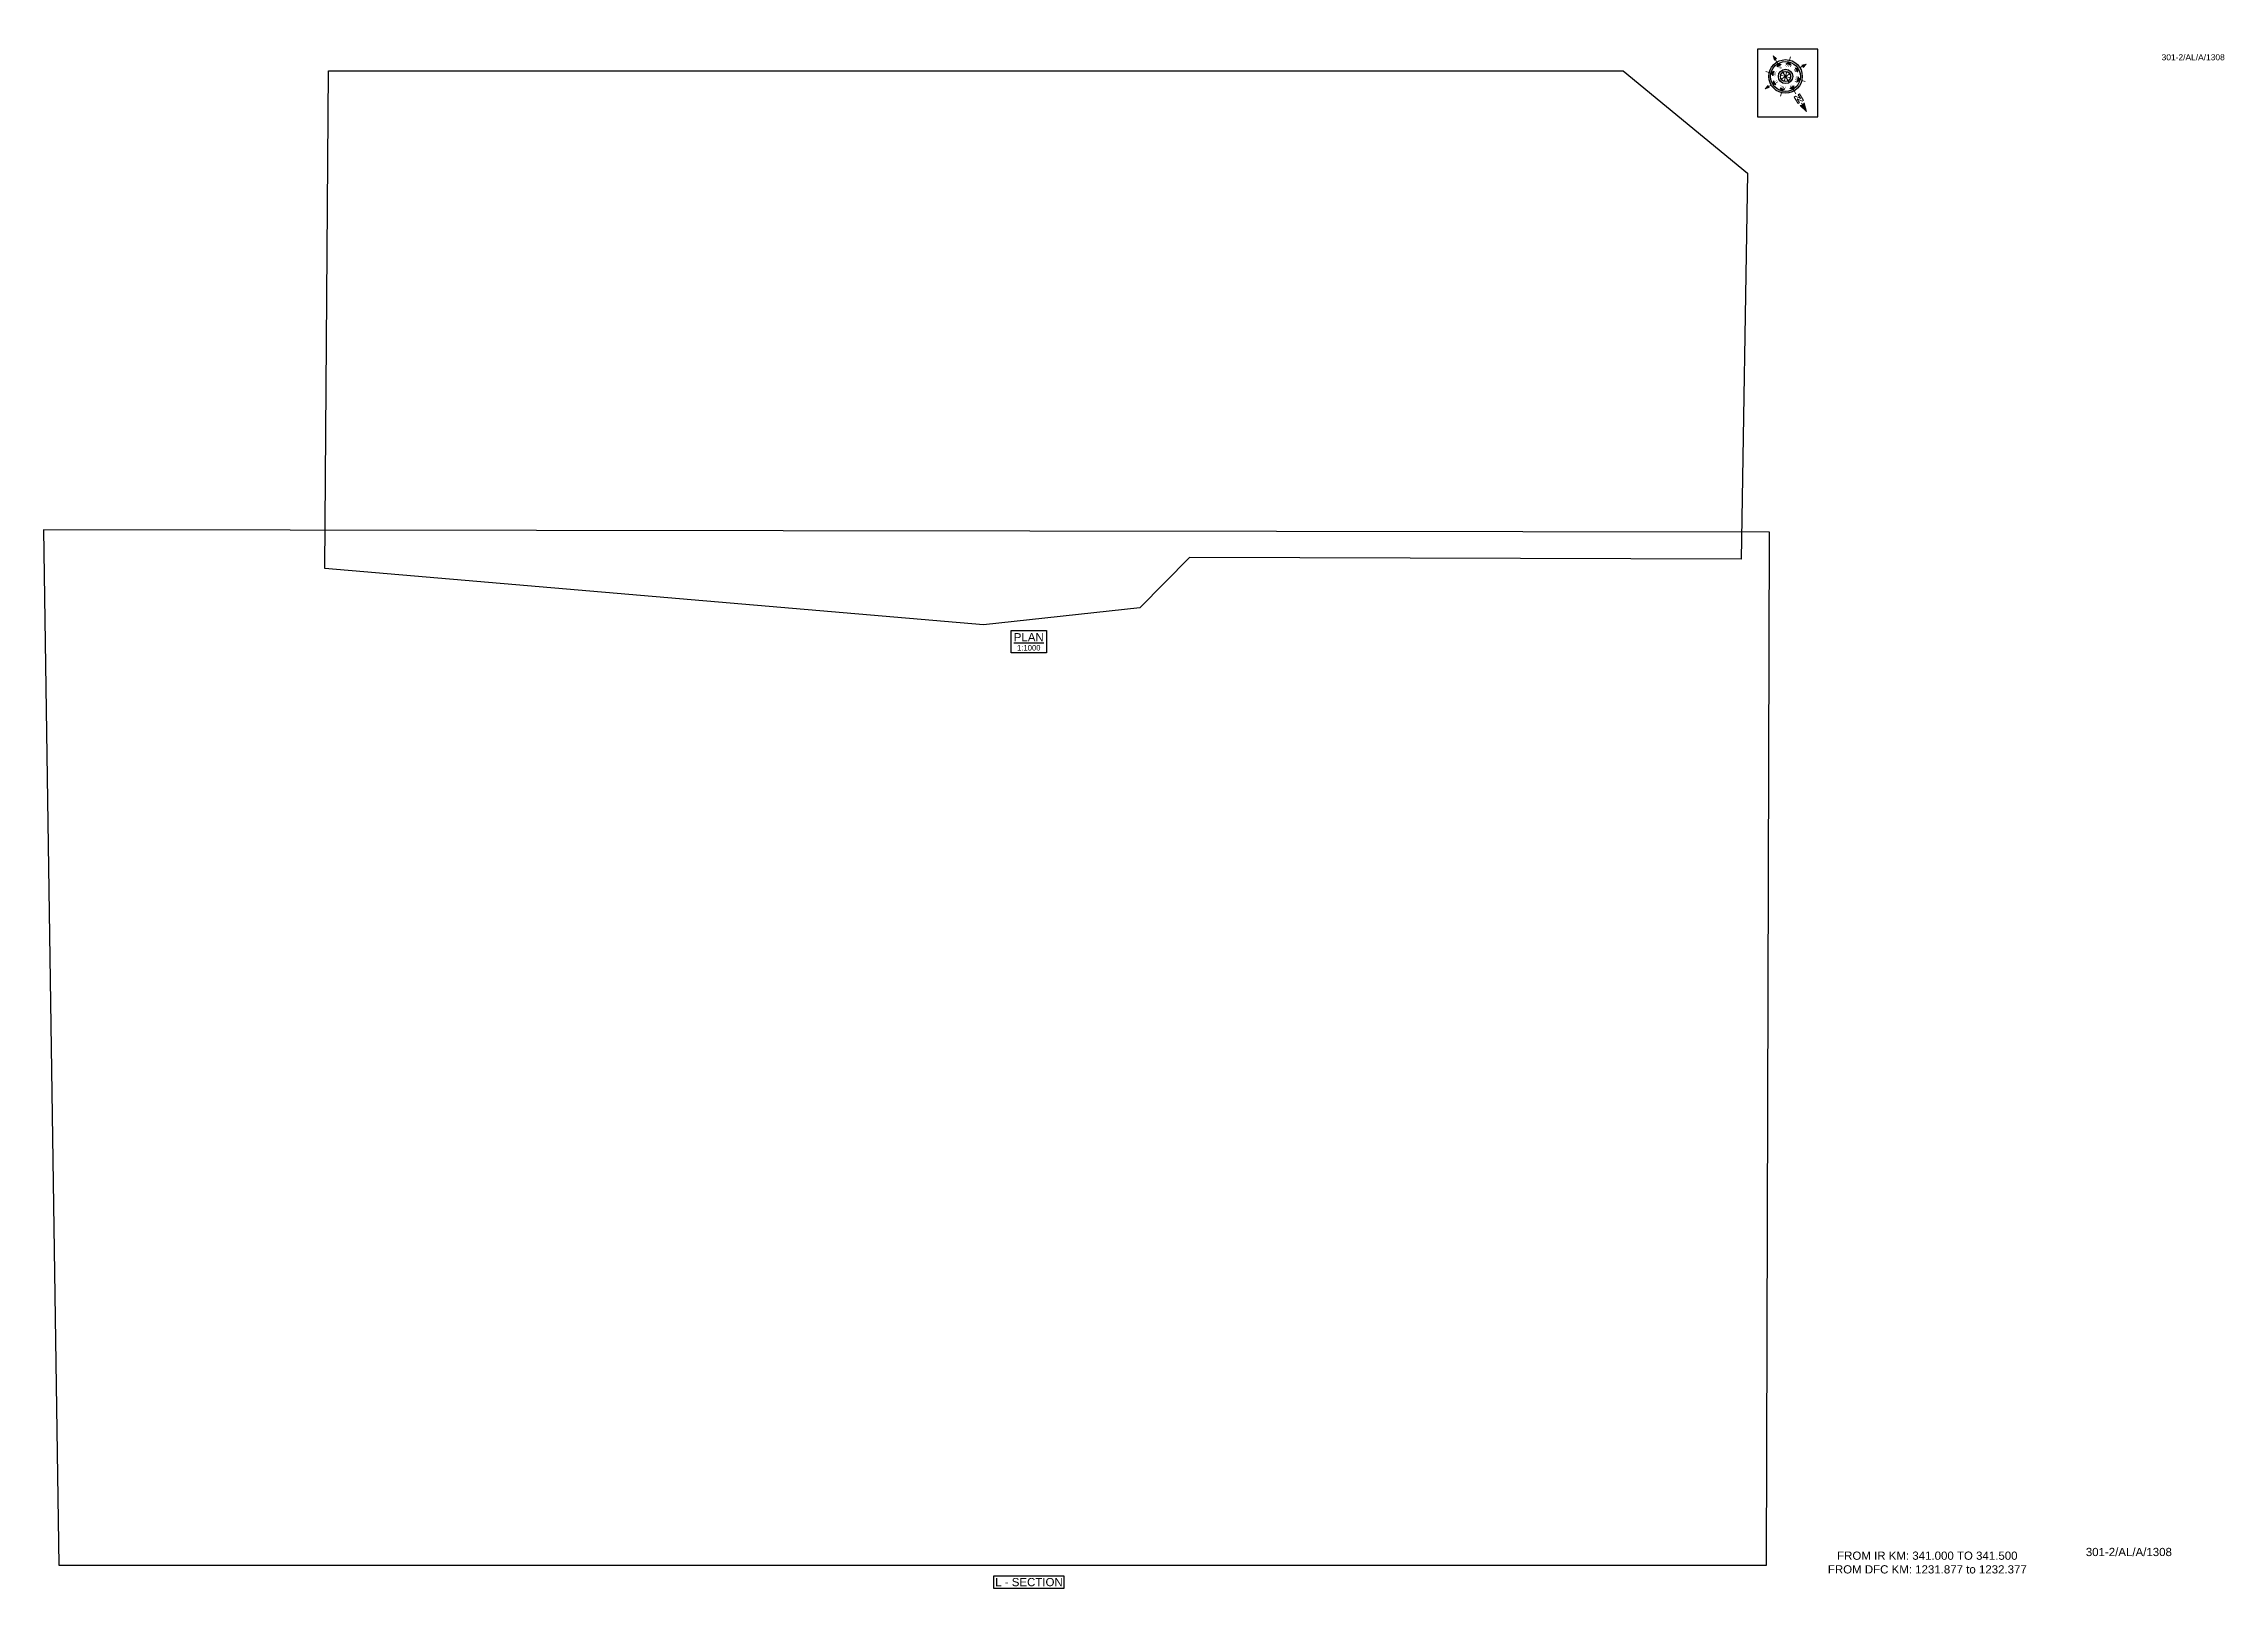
# Paper-space layout '1308' of a CAD drawing. Header units: metres. Extents: x 28 to 825, y 17 to 581.
import ezdxf
from ezdxf.enums import TextEntityAlignment as Align

# ---------------------------------------------------------------- set-up
doc = ezdxf.new("R2010")
doc.units = ezdxf.units.M
doc.header["$MEASUREMENT"] = 0
doc.layers.get('Defpoints').update_dxf_attribs({"color": 5})
doc.layers.add('title', color=7, linetype='Continuous')
doc.styles.get("Standard").update_dxf_attribs({"font": 'arial.ttf'})
doc.styles.add('Style-Arial', font='arial.ttf')

# ---------------------------------------------------------------- blocks, each defined once
blk = doc.blocks.new('N')
for points in [[(0, 8.41), (-0.49, 6.68), (0, 6.93)], [(0.49, 6.68), (0, 6.93), (0, 8.41)], [(-4.93, 0), (-4.07, 0.25), (-4.19, 0)], [(-4.07, -0.25), (-4.19, 0), (-4.93, 0)], [(-3.08, 0), (-2.59, 0.49), (-2.59, -0.49)], [(-2.18, 2.18), (-1.48, 2.18), (-2.18, 1.48)], [(0, 3.08), (0.49, 2.59), (-0.49, 2.59)], [(2.18, 2.18), (2.18, 1.48), (1.48, 2.18)], [(3.08, 0), (2.59, -0.49), (2.59, 0.49)], [(4.07, 0.25), (4.19, 0), (4.93, 0)], [(4.93, 0), (4.07, -0.25), (4.19, 0)], [(-2.18, -2.18), (-2.18, -1.48), (-1.48, -2.18)], [(0, -3.08), (-0.49, -2.59), (0.49, -2.59)], [(0, -4.93), (-0.25, -4.07), (0, -4.19)], [(0.25, -4.07), (0, -4.19), (0, -4.93)], [(2.18, -2.18), (1.48, -2.18), (2.18, -1.48)]]:
    blk.add_hatch(color=7).paths.add_polyline_path(points, flags=0)
h = blk.add_hatch(color=7)
h.paths.add_polyline_path([(0, -3.08), (0, -3.46, 1), (0, 3.46), (0, 3.08, -1)])
h.paths.add_polyline_path([(0, 1.05), (0, 1.48, 1), (0, -1.48), (0, -1.05, -1)])
at = {"color": 7, "linetype": 'ByBlock', "lineweight": 13}
for p, q in [((-0.61, 4.57), (-0.61, 6.12)), ((-0.61, 6.12), (-0.3, 6.12)), ((-0.3, 6.12), (0.32, 5.19)), ((0.32, 4.57), (-0.3, 5.5)), ((-0.3, 5.5), (-0.3, 4.57)), ((0.32, 5.19), (0.32, 6.12)), ((0.32, 6.12), (0.64, 6.12)), ((0.64, 6.12), (0.64, 4.57))]:
    blk.add_line(p, q, dxfattribs=at)
at = {"color": 7, "lineweight": 13}
for p, q in [((0, 6.41), (0, 7.28)), ((-3.46, 0), (-4.19, 0)), ((-2.45, 2.45), (-2.97, 2.97)), ((1.05, 0), (-1.05, 0)), ((-1.05, 0), (1.05, 0)), ((-0.74, 0.74), (0.74, -0.74)), ((0.74, 0.74), (-0.74, -0.74)), ((0.74, -0.74), (-0.74, 0.74)), ((-0.74, -0.74), (0.74, 0.74)), ((0, 3.46), (0, 4.19)), ((0, 3.46), (0, 3.08)), ((0, 1.05), (0, 1.48)), ((0, 1.05), (0, -1.05)), ((0, -1.05), (0, 1.05)), ((2.45, 2.45), (2.97, 2.97)), ((3.46, 0), (4.19, 0)), ((-2.45, -2.45), (-2.97, -2.97)), ((0, -1.05), (0, -1.48)), ((0, -3.46), (0, -3.08)), ((0, -3.46), (0, -4.19)), ((2.45, -2.45), (2.97, -2.97))]:
    blk.add_line(p, q, dxfattribs=at)
at = {"color": 7, "linetype": 'ByBlock', "lineweight": 13}
for points in [[(-0.3, 4.57), (-0.61, 4.57)], [(0.32, 4.57), (0.64, 4.57)]]:
    blk.add_lwpolyline(points, dxfattribs=at)
at = {"color": 7, "lineweight": 13}
for points in [[(0, 8.41), (-0.49, 6.68), (0, 6.93), (0, 6.93)], [(0.49, 6.68), (0, 6.93), (0, 8.41), (0, 8.41)], [(-4.93, 0), (-4.07, 0.25), (-4.19, 0), (-4.19, 0)], [(-4.07, -0.25), (-4.19, 0), (-4.93, 0), (-4.93, 0)], [(-3.08, 0), (-2.59, 0.49), (-2.59, -0.49), (-2.59, -0.49)], [(-2.18, 2.18), (-1.48, 2.18), (-2.18, 1.48), (-2.18, 1.48)], [(0, 3.08), (0.49, 2.59), (-0.49, 2.59), (-0.49, 2.59)], [(2.18, 2.18), (2.18, 1.48), (1.48, 2.18), (1.48, 2.18)], [(3.08, 0), (2.59, -0.49), (2.59, 0.49), (2.59, 0.49)], [(4.07, 0.25), (4.19, 0), (4.93, 0), (4.93, 0)], [(4.93, 0), (4.07, -0.25), (4.19, 0), (4.19, 0)], [(-2.18, -2.18), (-2.18, -1.48), (-1.48, -2.18), (-1.48, -2.18)], [(0, -3.08), (-0.49, -2.59), (0.49, -2.59), (0.49, -2.59)], [(0, -4.93), (-0.25, -4.07), (0, -4.19), (0, -4.19)], [(0.25, -4.07), (0, -4.19), (0, -4.93), (0, -4.93)], [(2.18, -2.18), (1.48, -2.18), (2.18, -1.48), (2.18, -1.48)]]:
    blk.add_lwpolyline(points, close=True, dxfattribs=at)
at = {"color": 7}
for radius in [3.46, 3.08, 1.48, 1.05]:
    blk.add_circle((0, 0), radius, dxfattribs=at)
for s, rotation, p in [('W', 90, (-2.1, 0)), ('NW', 45, (-1.48, 1.48)), ('NE', 315, (1.48, 1.48)), ('E', 270, (1.97, 0)), ('SW', 135, (-1.48, -1.48)), ('SE', 225, (1.48, -1.48))]:
    blk.add_text(s, height=0.6, rotation=rotation, dxfattribs=at).set_placement(p, align=Align.CENTER)
for s, p in [('N', (0, 2.1)), ('S', (0, -2.47))]:
    blk.add_text(s, height=0.6, dxfattribs=at).set_placement(p, align=Align.CENTER)

psp = doc.layouts.new('1308')

# ---------------------------------------------------------------- linework, layer by layer
psp.add_lwpolyline([(374.97, 16.56), (374.97, 21.16), (400.5, 21.16), (400.5, 16.56)], close=True)
at = {"layer": 'Defpoints'}
psp.add_lwpolyline([(33.3, 25), (657.26, 25), (658.36, 402.54), (27.7, 403.31)], close=True, dxfattribs=at)
at = {"layer": 'title', "color": 7, "linetype": 'Continuous', "lineweight": -3}
psp.add_lwpolyline([(381.29, 366.54), (394.18, 366.54), (394.18, 358.39), (381.29, 358.39)], close=True, dxfattribs=at)

# ---------------------------------------------------------------- texts
at = {"style": 'Style-Arial'}
for height, p in [(2.2, (801.62, 574.91)), (3, (773.92, 28.36))]:
    psp.add_text('301-2/AL/A/1308', height=height, dxfattribs=at).set_placement(p)
at = {"insert": (663.59, 30.01), "char_height": 3, "attachment_point": 1, "style": 'Style-Arial'}
psp.add_mtext_dynamic_manual_height_columns('\\pxqc;FROM IR KM: 341.000 TO 341.500\\P{\\C1;FROM DFC KM: 1231.877 to 1232.377}', width=104.8357, gutter_width=17.5, heights=[0], dxfattribs=at)
at = {"layer": 'title', "color": 7, "linetype": 'Continuous', "lineweight": -3, "style": 'Style-Arial'}
for s, height, p in [('%%UPLAN', 3, (387.68, 364.1)), ('1:1000', 2, (387.68, 360.24))]:
    psp.add_text(s, height=height, dxfattribs=at).set_placement(p, align=Align.MIDDLE)
at = {"layer": 'title', "style": 'Style-Arial'}
psp.add_text('L - SECTION', height=3, rotation=0.00006, dxfattribs=at).set_placement((387.75, 18.86), align=Align.MIDDLE_CENTER)

# ---------------------------------------------------------------- viewports
at = {"layer": 'Defpoints'}
vp = psp.add_viewport(center=(343.03, 214.16), size=(630.65, 378.3112), view_center_point=(202.1, -5050.26), view_height=378.3112, status=3, dxfattribs=at)
vp.dxf.flags = 0x10000  # cut along an outline
vp.dxf.clipping_boundary_handle = psp.add_lwpolyline([(33.3, 25), (657.26, 25), (658.36, 402.54), (27.7, 403.31)], format="xyb", close=True, dxfattribs={"invisible": 1}).dxf.handle

# ---------------------------------------------------------------- wipeouts: each hides what was drawn before it
psp.add_wipeout([(653.96, 579), (676, 579), (676, 554.19), (653.96, 554.19)])

# ---------------------------------------------------------------- next in the draw order: linework, layer by layer
psp.add_lwpolyline([(676, 579), (653.96, 579), (653.96, 554.19), (676, 554.19)], close=True)
psp.add_lwpolyline([(131.79, 571.09), (604.85, 571.09), (650.27, 533.69), (647.93, 392.57), (446.37, 393.19), (428.29, 374.8), (371.16, 368.67), (130.4, 389.24)], close=True, dxfattribs=at)

# ---------------------------------------------------------------- next in the draw order: block references
at = {"xscale": 1.771541522973351, "yscale": 1.771541522973351, "zscale": 1.771541522973351, "rotation": 210.9426885564493}
psp.add_blockref('N', (664.2, 569), dxfattribs=at)

# ---------------------------------------------------------------- next in the draw order: viewports
at = {"layer": 'Defpoints', "view_twist_angle": 210.94268856}
vp = psp.add_viewport(center=(390.34, 469.88), size=(519.88, 202.4172), view_center_point=(1225975.69, -3231728.94), view_height=202.4172, dxfattribs=at)
vp.dxf.flags = 0x10000  # cut along an outline
vp.dxf.clipping_boundary_handle = psp.add_lwpolyline([(131.79, 571.09), (604.85, 571.09), (650.27, 533.69), (647.93, 392.57), (446.37, 393.19), (428.29, 374.8), (371.16, 368.67), (130.4, 389.24)], format="xyb", close=True, dxfattribs={"invisible": 1}).dxf.handle

doc.saveas('drawing.dxf')
